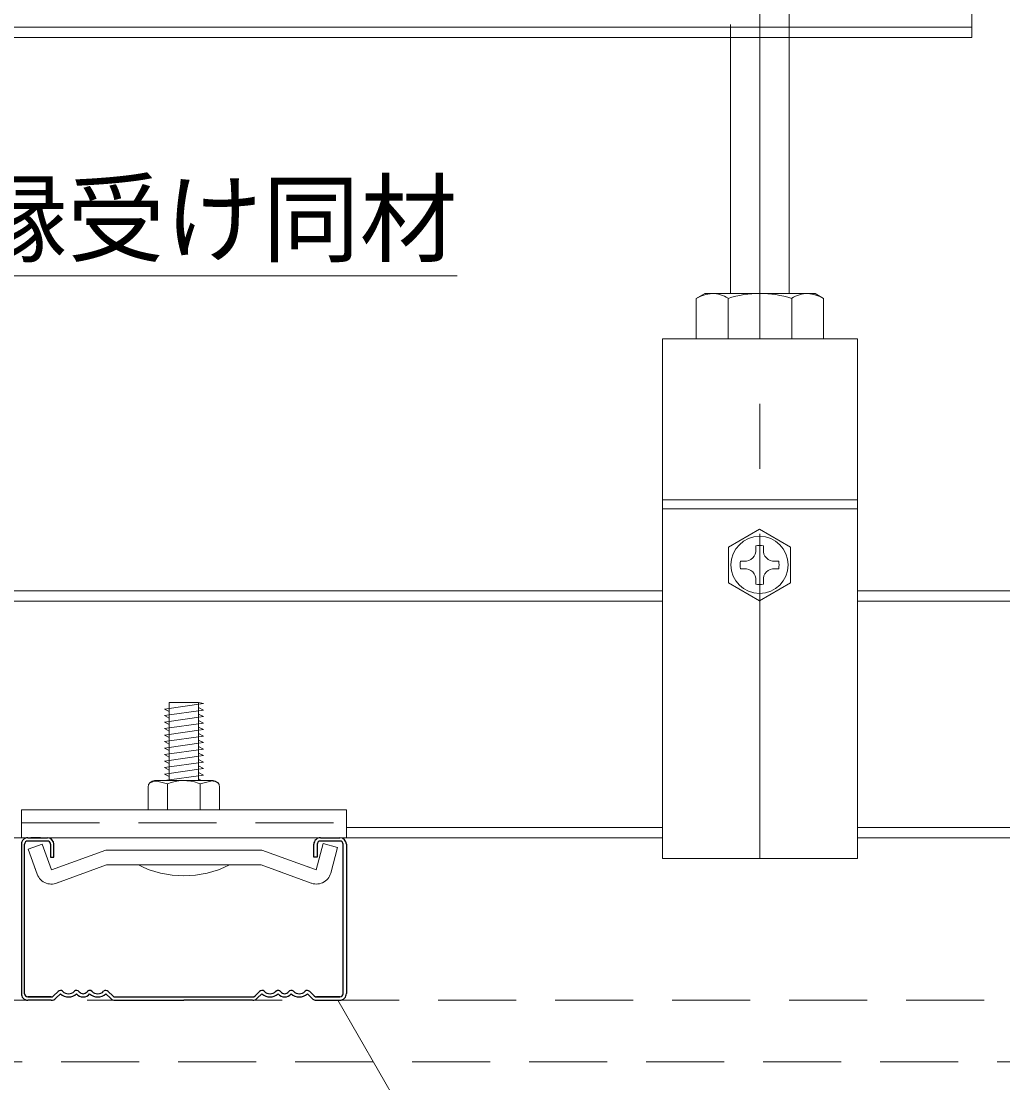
# Model space of a CAD drawing. Units: millimetres on the paper, enlarged 40 times, with parts at other scales. Extents: x -7800 to 7800, y -5578 to 5485.
# Drawn here: x 6304 to 6908, y -4407 to -3753 of the extents above; entities that cross this region are included whole.
import ezdxf
from ezdxf.enums import TextEntityAlignment as Align

# ---------------------------------------------------------------- set-up
doc = ezdxf.new("R2010")
doc.units = ezdxf.units.MM
doc.header["$LTSCALE"] = 40
doc.linetypes.add('CHAIN1', pattern=[8, 5, -1, 1, -1])
doc.linetypes.add('DASHED1', pattern=[1.8, 1.2, -0.6])
for name, color, linetype, lineweight in [('7-0_中心線', 4, 'CHAIN1', 9), ('7-1_吊り材', 7, 'Continuous', 18), ('7-2_野縁受け', 3, 'Continuous', 18), ('7-3_野縁', 2, 'Continuous', 25), ('7-6_文字', 7, 'Continuous', 18), ('7-A_クリップ', 7, 'Continuous', 18), ('7-B_ビス', 3, 'Continuous', 18), ('7-C_パネル', 7, 'DASHED1', 18)]:
    doc.layers.add(name, color=color, linetype=linetype, lineweight=lineweight)
doc.styles.add('ＭＳ ゴシック', font='')
doc.styles.get('ＭＳ ゴシック').set_extended_font_data('MS Gothic')

msp = doc.modelspace()

# ---------------------------------------------------------------- linework, layer by layer
at = {"layer": '7-0_中心線'}
msp.add_line((6758.12, -4268.67), (6758.12, -2648.5), dxfattribs=at)
at = {"layer": '7-1_吊り材', "linetype": 'DASHED1'}
for p, q in [((6740.12, -3611.04), (6740.12, -3763.04)), ((6776.12, -3763.04), (6776.12, -3611.04))]:
    msp.add_line(p, q, dxfattribs=at)
at = {"layer": '7-1_吊り材'}
for p, q in [((6740.12, -3920.67), (6740.12, -3763.04)), ((6776.12, -3920.67), (6776.12, -3763.04)), ((6724.17, -3920.67), (6718.92, -3923.7)), ((6724.17, -3920.67), (6792.06, -3920.67)), ((6792.06, -3920.67), (6797.32, -3923.7)), ((6718.92, -3948.67), (6718.92, -3923.7)), ((6738.52, -3948.67), (6738.52, -3923.7)), ((6777.72, -3948.67), (6777.72, -3923.7)), ((6797.32, -3948.67), (6797.32, -3923.7)), ((6698.12, -4268.67), (6698.12, -3948.67)), ((6698.12, -3948.67), (6818.12, -3948.67)), ((6718.92, -3948.67), (6797.32, -3948.67)), ((6818.12, -3948.67), (6818.12, -4268.67)), ((6698.12, -4047.87), (6818.12, -4047.87)), ((6698.12, -4053.4), (6818.12, -4053.4)), ((6818.12, -4268.67), (6698.12, -4268.67))]:
    msp.add_line(p, q, dxfattribs=at)
for centre, radius, start, end in [((6731.73, -3947.75), 27.25, 96.34294, 118.04132), ((6728.05, -3940.17), 19.52, 57.57118, 88.04459), ((6758.12, -3985.53), 64.86, 72.41205, 107.58797), ((6788.18, -3940.17), 19.52, 91.95543, 122.42883), ((6784.5, -3947.75), 27.25, 61.95869, 83.65707)]:
    msp.add_arc(centre, radius, start, end, dxfattribs=at)
at = {"layer": '7-2_野縁受け'}
for p, q in [((6888.52, -3611.04), (6888.52, -3763.04)), ((6888.52, -3756.64), (5912.14, -3756.64)), ((5912.14, -3763.04), (6888.52, -3763.04)), ((5912.14, -4103.87), (6698.12, -4103.87)), ((6818.12, -4103.87), (7278.12, -4103.87)), ((6698.12, -4110.27), (5912.14, -4110.27)), ((7278.12, -4110.27), (6818.12, -4110.27)), ((6698.12, -4249.47), (6503.5, -4249.47)), ((7278.12, -4249.47), (6818.12, -4249.47)), ((6012.14, -4255.87), (6303.62, -4255.87)), ((6503.62, -4255.87), (6698.12, -4255.87)), ((6818.12, -4255.87), (7278.12, -4255.87))]:
    msp.add_line(p, q, dxfattribs=at)
at = {"layer": '7-3_野縁'}
for p, q in [((6303.62, -4259.87), (6303.62, -4351.69)), ((6305.62, -4351.87), (6305.62, -4259.87)), ((6307.62, -4255.87), (6319.62, -4255.87)), ((6319.62, -4257.87), (6307.62, -4257.87)), ((6321.62, -4259.87), (6321.62, -4267.87)), ((6323.62, -4267.87), (6323.62, -4259.87)), ((6483.62, -4267.87), (6483.62, -4259.87)), ((6485.62, -4259.87), (6485.62, -4267.87)), ((6487.62, -4255.87), (6499.62, -4255.87)), ((6499.62, -4257.87), (6487.62, -4257.87)), ((6501.62, -4351.87), (6501.62, -4259.87)), ((6503.62, -4259.87), (6503.62, -4351.69)), ((6321.62, -4267.87), (6323.62, -4267.87)), ((6485.62, -4267.87), (6483.62, -4267.87)), ((6326.23, -4350.45), (6323.4, -4353.28)), ((6323.4, -4353.28), (6326.23, -4350.45)), ((6327.65, -4351.87), (6324.82, -4354.7)), ((6327.65, -4351.87), (6324.82, -4354.7)), ((6355.65, -4351.87), (6358.48, -4354.7)), ((6357.06, -4350.45), (6359.89, -4353.28)), ((6450.23, -4350.45), (6447.41, -4353.28)), ((6451.65, -4351.87), (6448.82, -4354.7)), ((6479.65, -4351.87), (6482.48, -4354.7)), ((6479.65, -4351.87), (6482.48, -4354.7)), ((6481.06, -4350.45), (6483.89, -4353.28)), ((6483.89, -4353.28), (6481.06, -4350.45)), ((6307.62, -4353.87), (6321.99, -4353.87)), ((6321.99, -4353.87), (6307.65, -4353.87)), ((6321.99, -4355.87), (6307.65, -4355.87)), ((6321.99, -4355.87), (6307.65, -4355.87)), ((6361.24, -4355.87), (6403.59, -4355.87)), ((6361.3, -4353.87), (6445.99, -4353.87)), ((6445.93, -4355.87), (6403.59, -4355.87)), ((6485.3, -4353.87), (6499.65, -4353.87)), ((6499.62, -4353.87), (6485.3, -4353.87)), ((6485.3, -4355.87), (6499.65, -4355.87)), ((6485.3, -4355.87), (6499.65, -4355.87))]:
    msp.add_line(p, q, dxfattribs=at)
for centre, radius, start, end in [((6307.62, -4259.87), 4, 90.00299, 180.00299), ((6307.62, -4259.87), 2, 90, 180), ((6319.62, -4259.87), 4, 0.00299, 90.00299), ((6319.62, -4259.87), 2, 0.00699, 90), ((6487.62, -4259.87), 4, 89.99699, 179.99699), ((6487.62, -4259.87), 2, 90, 180), ((6499.62, -4259.87), 4, 359.99699, 89.99699), ((6499.62, -4259.87), 2, 0, 90), ((6307.61, -4351.87), 4, 177.476, 270), ((6307.61, -4351.87), 4, 177.476, 270), ((6307.62, -4351.87), 2, 180, 270), ((6321.99, -4351.87), 2, 270, 314.99998), ((6321.99, -4351.87), 2, 269.99998, 314.99998), ((6327.65, -4351.87), 2, 46.39717, 135), ((6332.65, -4346.62), 7.25, 226.39717, 313.60281), ((6332.65, -4346.62), 5.25, 226.39717, 313.60281), ((6337.65, -4351.87), 2, 36.86989, 133.60281), ((6341.65, -4348.87), 5, 216.86989, 323.1301), ((6341.65, -4348.87), 3, 216.86989, 323.1301), ((6345.65, -4351.87), 2, 46.39717, 143.1301), ((6345.65, -4351.87), 2, 36.86989, 143.1301), ((6350.65, -4346.62), 7.25, 226.39717, 313.60281), ((6350.65, -4346.62), 5.25, 226.39717, 313.60281), ((6355.65, -4351.87), 2, 44.99998, 133.60281), ((6361.3, -4351.87), 2, 225, 270), ((6445.99, -4351.87), 2, 270, 315), ((6451.65, -4351.87), 2, 46.39719, 135.00002), ((6456.65, -4346.62), 7.25, 226.39719, 313.60283), ((6456.65, -4346.62), 5.25, 226.39719, 313.60283), ((6461.65, -4351.87), 2, 36.8699, 143.13011), ((6461.65, -4351.87), 2, 36.8699, 133.60283), ((6465.65, -4348.87), 5, 216.8699, 323.13011), ((6465.65, -4348.87), 3, 216.8699, 323.13011), ((6469.65, -4351.87), 2, 46.39719, 143.13011), ((6474.65, -4346.62), 7.25, 226.39719, 313.60283), ((6474.65, -4346.62), 5.25, 226.39719, 313.60283), ((6479.65, -4351.87), 2, 45, 133.60283), ((6485.3, -4351.87), 2, 225.00002, 270), ((6485.3, -4351.87), 2, 225, 270), ((6499.62, -4351.87), 4, 270, 2.524), ((6499.62, -4351.87), 4, 269.99997, 2.524), ((6499.62, -4351.87), 2, 270, 0), ((6321.99, -4351.87), 4, 270, 315), ((6321.99, -4351.87), 4, 270, 314.99998), ((6361.3, -4351.87), 4, 225, 270), ((6445.99, -4351.87), 4, 270, 315), ((6485.3, -4351.87), 4, 225, 270), ((6485.3, -4351.87), 4, 225.00002, 270)]:
    msp.add_arc(centre, radius, start, end, dxfattribs=at)
at = {"layer": '7-6_文字'}
for p, q in [((6211.87, -3909.85), (6571.87, -3909.85)), ((6498.39, -4355.87), (6667.86, -4649.41))]:
    msp.add_line(p, q, dxfattribs=at)
at = {"layer": '7-A_クリップ'}
for p, q in [((6303.62, -4238.67), (6303.62, -4255.87)), ((6303.62, -4238.67), (6503.62, -4238.67)), ((6503.62, -4255.87), (6503.62, -4238.67)), ((6303.62, -4255.87), (6503.62, -4255.87)), ((6316.45, -4259.82), (6307.81, -4262.97)), ((6316.45, -4259.82), (6307.81, -4262.97)), ((6315.49, -4255.79), (6309.49, -4255.79)), ((6322.19, -4275.6), (6316.45, -4259.82)), ((6322.19, -4275.6), (6316.45, -4259.82)), ((6485.04, -4275.6), (6489.39, -4259.38)), ((6489.39, -4259.38), (6498.27, -4261.77)), ((6494.04, -4277.58), (6498.27, -4261.77)), ((6313.4, -4278.35), (6307.81, -4262.97)), ((6312.59, -4276.1), (6307.81, -4262.97)), ((6355.65, -4263.43), (6322.19, -4275.6)), ((6355.65, -4263.43), (6403.62, -4263.43)), ((6451.59, -4263.43), (6403.62, -4263.43)), ((6451.59, -4263.43), (6403.62, -4263.43)), ((6451.59, -4263.43), (6403.62, -4263.43)), ((6451.59, -4263.43), (6481.2, -4274.2)), ((6325.27, -4283.83), (6356.05, -4272.63)), ((6358.77, -4272.63), (6356.05, -4272.63)), ((6403.62, -4272.63), (6358.77, -4272.63)), ((6403.62, -4272.63), (6448.47, -4272.63)), ((6403.62, -4272.63), (6442.54, -4272.63)), ((6403.62, -4272.63), (6440.2, -4272.63)), ((6441.57, -4272.63), (6448.47, -4272.63)), ((6443.53, -4272.63), (6451.18, -4272.63)), ((6464.16, -4277.35), (6451.18, -4272.63)), ((6480.02, -4273.78), (6485.04, -4275.6)), ((6481.97, -4283.83), (6461.19, -4276.27))]:
    msp.add_line(p, q, dxfattribs=at)
at = {"layer": '7-A_クリップ', "linetype": 'DASHED1'}
msp.add_line((6303.62, -4246.67), (6503.62, -4246.67), dxfattribs=at)
at = {"layer": '7-A_クリップ', "color": 4, "lineweight": 9}
msp.add_line((6445.86, -4272.63), (6439.14, -4272.63), dxfattribs=at)
at = {"layer": '7-A_クリップ'}
for centre, start, end in [((6322.05, -4275.21), 200, 300), ((6485.15, -4275.19), 245, 345)]:
    msp.add_arc(centre, 9.2, start, end, dxfattribs=at)
at = {"layer": '7-B_ビス'}
for p, q in [((6757.92, -4065.87), (6738.87, -4076.87)), ((6757.92, -4065.87), (6776.98, -4076.87)), ((6738.87, -4076.87), (6738.87, -4098.87)), ((6755.52, -4076.11), (6755.52, -4078.33)), ((6760.32, -4076.11), (6760.32, -4078.33)), ((6760.32, -4076.11), (6760.32, -4079.37)), ((6776.98, -4076.87), (6776.98, -4098.87)), ((6746.17, -4085.47), (6748.52, -4085.47)), ((6746.17, -4090.27), (6748.52, -4090.27)), ((6769.68, -4085.47), (6767.33, -4085.47)), ((6769.68, -4090.27), (6767.33, -4090.27)), ((6755.52, -4099.62), (6755.52, -4097.4)), ((6760.32, -4099.62), (6760.32, -4096.36)), ((6760.32, -4099.62), (6760.32, -4097.4)), ((6757.92, -4109.87), (6738.87, -4098.87)), ((6757.92, -4109.87), (6776.98, -4098.87)), ((6394.62, -4172.63), (6412.62, -4172.63)), ((6394.62, -4220.67), (6394.62, -4172.63)), ((6415.62, -4173.25), (6412.62, -4172.63)), ((6412.62, -4220.67), (6412.62, -4172.74)), ((6415.62, -4177.25), (6412.62, -4175.67)), ((6415.62, -4177.25), (6391.62, -4180.63)), ((6391.62, -4180.63), (6394.62, -4182.2)), ((6415.62, -4181.25), (6391.62, -4184.63)), ((6415.62, -4181.25), (6412.62, -4179.67)), ((6391.62, -4184.63), (6394.62, -4186.2)), ((6415.62, -4185.25), (6391.62, -4188.63)), ((6391.62, -4188.63), (6394.62, -4190.2)), ((6415.62, -4189.25), (6391.62, -4192.63)), ((6415.62, -4185.25), (6412.62, -4183.67)), ((6415.62, -4189.25), (6412.62, -4187.67)), ((6391.62, -4192.63), (6394.62, -4194.2)), ((6415.62, -4193.25), (6391.62, -4196.63)), ((6415.62, -4193.25), (6412.62, -4191.67)), ((6415.62, -4197.25), (6412.62, -4195.67)), ((6391.62, -4196.63), (6394.62, -4198.2)), ((6415.62, -4197.25), (6391.62, -4200.63)), ((6391.62, -4200.63), (6394.62, -4202.2)), ((6415.62, -4201.25), (6391.62, -4204.63)), ((6415.62, -4201.25), (6412.62, -4199.67)), ((6391.62, -4204.63), (6394.62, -4206.2)), ((6415.62, -4205.25), (6391.62, -4208.63)), ((6391.62, -4208.63), (6394.62, -4210.2)), ((6415.62, -4209.25), (6391.62, -4212.63)), ((6415.62, -4205.25), (6412.62, -4203.67)), ((6415.62, -4209.25), (6412.62, -4207.67)), ((6391.62, -4212.63), (6394.62, -4214.2)), ((6415.62, -4213.25), (6391.62, -4216.63)), ((6415.62, -4213.25), (6412.62, -4211.67)), ((6415.62, -4217.25), (6412.62, -4215.67)), ((6415.62, -4217.25), (6412.62, -4215.67)), ((6384.29, -4221.33), (6382.42, -4222.27)), ((6384.29, -4221.33), (6382.42, -4222.27)), ((6385.62, -4220.67), (6421.62, -4220.67)), ((6387.06, -4221.03), (6393.62, -4222.67)), ((6387.06, -4221.03), (6393.62, -4222.67)), ((6391.62, -4216.63), (6394.62, -4218.2)), ((6391.62, -4216.63), (6394.62, -4218.2)), ((6415.62, -4217.25), (6391.62, -4220.63)), ((6415.62, -4217.25), (6391.62, -4220.63)), ((6393.62, -4222.67), (6393.62, -4222.73)), ((6393.62, -4222.73), (6393.62, -4238.67)), ((6412.5, -4222.24), (6413.62, -4222.64)), ((6412.5, -4222.24), (6413.62, -4222.64)), ((6414.5, -4220.67), (6412.62, -4219.67)), ((6414.5, -4220.67), (6412.62, -4219.67)), ((6420.2, -4221.02), (6413.62, -4222.64)), ((6420.2, -4221.02), (6413.62, -4222.64)), ((6413.62, -4222.64), (6413.62, -4238.67)), ((6422.93, -4221.31), (6424.79, -4222.23)), ((6422.93, -4221.31), (6424.79, -4222.23)), ((6381.62, -4224.67), (6381.62, -4238.67)), ((6425.62, -4224.67), (6425.62, -4238.67)), ((6381.62, -4238.67), (6425.62, -4238.67)), ((6431.62, -4272.63), (6375.62, -4272.63))]:
    msp.add_line(p, q, dxfattribs=at)
msp.add_lwpolyline([(6415.62, -4173.25), (6391.62, -4176.63), (6394.62, -4178.2)], dxfattribs=at)
msp.add_circle((6757.92, -4087.87), 17.6, dxfattribs=at)
for centre, radius, start, end in [((6749.15, -4079.08), 6.42, 264.363, 6.67345), ((6757.92, -4087.87), 12, 78.46304, 101.53696), ((6766.7, -4079.08), 6.42, 173.32655, 275.637), ((6757.92, -4087.87), 12, 168.46304, 191.51331), ((6749.15, -4096.65), 6.42, 353.32655, 95.637), ((6766.7, -4096.65), 6.42, 84.363, 186.67345), ((6757.92, -4087.87), 12, 348.48669, 11.53696), ((6757.92, -4087.87), 12, 258.46304, 281.53696), ((6385.62, -4224.67), 4, 90, 180), ((6386.08, -4224.91), 4, 75.94201, 116.60205), ((6386.08, -4224.91), 4, 75.94201, 116.60205), ((6403.62, -4246.67), 26, 70.01815, 112.61985), ((6403.62, -4246.67), 26, 70.01815, 112.61985), ((6421.16, -4224.9), 4, 63.73468, 103.86023), ((6421.16, -4224.9), 4, 63.73468, 103.86023), ((6421.62, -4224.67), 4, 0, 90), ((6403.62, -4216.63), 62.61, 243.43494, 296.56505)]:
    msp.add_arc(centre, radius, start, end, dxfattribs=at)
at = {"layer": '7-C_パネル'}
for p, q in [((5912.14, -4355.87), (7278.12, -4355.87)), ((5824.14, -4393.87), (7278.12, -4393.87))]:
    msp.add_line(p, q, dxfattribs=at)

# ---------------------------------------------------------------- texts
at = {"layer": '7-6_文字', "style": 'ＭＳ ゴシック'}
msp.add_text('野縁受け同材', height=43.99, dxfattribs=at).set_placement((6211.87, -3909.85), align=Align.BOTTOM_LEFT)

doc.saveas('drawing.dxf')
